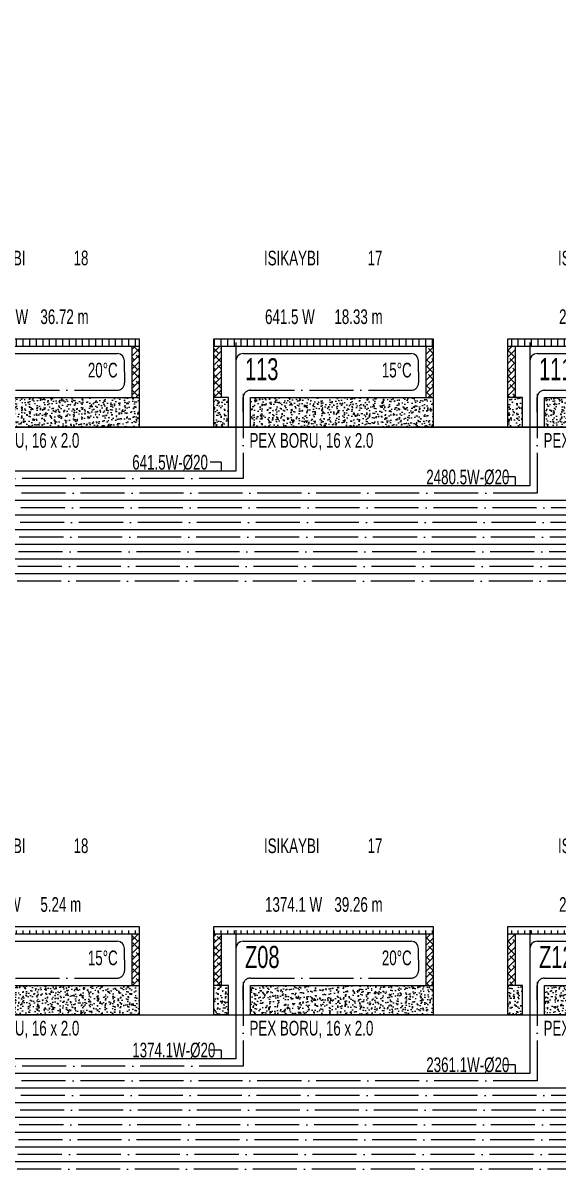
# Model space of a CAD drawing. Header units: centimetres. Extents: x 252602 to 265542, y -444050 to -441150.
# Drawn here: x 261595 to 261959, y -443307 to -442527 of the extents above; entities that cross this region are included whole.
import ezdxf
from ezdxf.enums import TextEntityAlignment as Align

# ---------------------------------------------------------------- set-up
doc = ezdxf.new("R2010")
doc.units = ezdxf.units.CM
doc.linetypes.add('ROTAS_ISITMA_DONUS', pattern=[40, 30, -5, 0, -5])
for name, color, linetype in [('ROTAS-ISITMA-CAP', 41, 'Continuous'), ('ROTAS-ISITMA-DONUS-BORU', 30, 'ROTAS_ISITMA_DONUS'), ('ROTAS-ISITMA-GIDIS-BORU', 10, 'Continuous'), ('ROTAS-ISITMA-SEMA-DETAY', 7, 'Continuous'), ('ROTAS-SEMA-KAT-BANDI', 7, 'Continuous')]:
    doc.layers.add(name, color=color, linetype=linetype)
doc.styles.add('ROTAS-YAZI', font='arial.ttf')
pattern_1 = [(50, (-135697.04, 398449.737), (7.17260183, -0.62752135), [0.75, -8.25]), (355, (-135697.04, 398449.737), (-1.38751334, 7.52192134), [0.6, -6.6]), (100.4514445, (-135696.442, 398449.6846), (5.78508847, 6.89439991), [0.63740192, -7.01142112]), (46.1842, (-135697.04, 398451.737), (10.6724133, -1.6551928), [1.125, -12.375]), (96.6356355, (-135696.15, 398451.599), (9.34661946, 9.741186), [0.95610342, -10.5171376]), (351.184164, (-135697.04, 398451.737), (9.34661945, 9.741186), [0.9, -9.9]), (21, (-135696.04, 398451.237), (5.96907052, -4.02618891), [0.75, -8.25]), (326, (-135696.04, 398451.237), (2.43315332, 7.25150045), [0.6, -6.6]), (71.4514447, (-135695.5425, 398450.9014), (8.40222377, 3.22531153), [0.6374019, -7.01142112]), (37.5, (-135697.04, 398449.737), (0.121598553, 3.328938538), [0, -6.52, 0, -6.7, 0, -6.625]), (7.5, (-135697.04, 398449.737), (2.630695374, 3.94411712), [0, -3.82, 0, -6.37, 0, -2.525]), (327.5, (-135699.27, 398449.737), (5.338224362, -0.225548717), [0, -2.5, 0, -7.8, 0, -10.35]), (317.5, (-135700.27, 398449.737), (5.831861693, 1.001049823), [0, -3.25, 0, -5.18, 0, -7.35])]
pattern_2 = [(45, (-135697.04, 398444.737), (-2.209708691, 2.209708691), []), (135, (-135697.04, 398444.737), (-6.629126074, 2.209708691), [7.8125, -4.6875])]

# ---------------------------------------------------------------- blocks, each defined once
blk = doc.blocks.new('ROTAS-YI-DEVRE-PANELI')
h = blk.add_hatch()
h.set_pattern_fill('ACAD_ISO08W100', scale=0.898129, angle=90, style=0)
h.set_pattern_definition([(90, (-135697.04, 398444.737), (-4.49064449, 3e-16), [21.55509356, -2.6943867, 5.38877339, -2.6943867])])
h.paths.add_polyline_path([(129.28, 55), (129.28, 60), (-20, 60), (-20, 55)])
h = blk.add_hatch()
h.set_pattern_fill('ANSI38', color=15, scale=25, style=0)
h.set_pattern_definition(pattern_2)
h.paths.add_polyline_path([(-20, 20), (-15, 20), (-15, 55), (-20, 55)])
h = blk.add_hatch()
h.set_pattern_fill('ANSI38', color=15, scale=25, style=0)
h.set_pattern_definition(pattern_2)
h.paths.add_polyline_path([(124.28, 20), (129.28, 20), (129.28, 55), (124.28, 55)])
h = blk.add_hatch()
h.set_pattern_fill('AR-CONC', color=15, style=0)
h.set_pattern_definition(pattern_1)
h.paths.add_polyline_path([(-20, 0), (-10, 0), (-10, 20), (-15, 20), (-20, 20)])
h = blk.add_hatch()
h.set_pattern_fill('AR-CONC', color=15, style=0)
h.set_pattern_definition(pattern_1)
h.paths.add_polyline_path([(5, 20), (5, 0), (129.28, 0), (129.28, 20)])
at = {"color": 7}
for p, q in [((-20, 55), (129.28, 55)), ((-15, 55), (-15, 20)), ((124.28, 55), (124.28, 20))]:
    blk.add_line(p, q, dxfattribs=at)
for points in [[(-10, 0), (-20, 0), (-20, 60), (129.28, 60), (129.28, 0), (5, 0), (5, 20), (129.28, 20)], [(-10, 0), (-10, 20), (-15, 20), (-20, 20)]]:
    blk.add_lwpolyline(points, dxfattribs=at)
at = {"layer": 'ROTAS-ISITMA-DONUS-BORU'}
for p, q in [((119.28, 37.5), (119.28, 30)), ((5, 25), (114.28, 25)), ((0, 10), (0, 20))]:
    blk.add_line(p, q, dxfattribs=at)
for centre, start, end in [((5, 20), 90, 180), ((114.28, 30), -90, 0)]:
    blk.add_arc(centre, 5, start, end, dxfattribs=at)
at = {"layer": 'ROTAS-ISITMA-GIDIS-BORU'}
for p, q in [((0, 50), (114.28, 50)), ((119.28, 37.5), (119.28, 45))]:
    blk.add_line(p, q, dxfattribs=at)
for centre, start, end in [((0, 45), 90, 180), ((114.28, 45), 0, 90)]:
    blk.add_arc(centre, 5, start, end, dxfattribs=at)
at = {"color": 2, "style": 'ROTAS-YAZI', "width": 0.65}
for tag, p, height in [('ISIKAYBI', (14.15, 110), 10), ('YER', (14.88, 70.07), 10), ('NO', (1.26, 31.86), 15), ('DERECE', (94.35, 33.73), 10), ('BORU', (4.3, -14.1), 10)]:
    blk.add_attdef(tag, p, '', height=height, dxfattribs=at)
for tag, p in [('NO1', (84.62, 110.06)), ('UZ', (62.06, 70.07))]:
    blk.add_attdef(tag, p, '', height=10, rotation=359.99998, dxfattribs=at)
blk.add_attdef('MAHAL', text='', height=10, dxfattribs=at).set_placement((15, 95), align=Align.MIDDLE_LEFT)
blk = doc.blocks.new('ROTAS-YI-HAT-ETIKETI')
at = {"color": 41}
for q in [(-7.5, 6), (0, 0)]:
    blk.add_line((0, 6), q, dxfattribs=at)
at = {"color": 41, "style": 'ROTAS-YAZI', "width": 0.65}
blk.add_attdef('CAP', (-60.45, 1), '', height=10, dxfattribs=at)

msp = doc.modelspace()

# ---------------------------------------------------------------- linework, layer by layer
at = {"layer": 'ROTAS-ISITMA-DONUS-BORU'}
for points in [[(263144.4, -442779.1), (263144.4, -442906.6), (261254.4, -442906.6), (261254.4, -442782)], [(262944.4, -442779.1), (262944.4, -442896.6), (261264.4, -442896.6), (261264.4, -442782)], [(262744.4, -442779.1), (262744.4, -442886.6), (261274.4, -442886.6), (261274.4, -442782)], [(262544.4, -442779.1), (262544.4, -442876.6), (261284.4, -442876.6), (261284.4, -442782)], [(262344.4, -442779.1), (262344.4, -442866.6), (261294.4, -442866.6), (261294.4, -442782)], [(262144.4, -442779.1), (262144.4, -442856.6), (261304.4, -442856.6), (261304.4, -442782)], [(261944.4, -442779.1), (261944.4, -442846.6), (261314.4, -442846.6), (261314.4, -442782)], [(261744.4, -442779.1), (261744.4, -442836.6), (261324.4, -442836.6), (261324.4, -442782)], [(263144.4, -443179.1), (263144.4, -443306.6), (261254.4, -443306.6), (261254.4, -443182)], [(262944.4, -443179.1), (262944.4, -443296.6), (261264.4, -443296.6), (261264.4, -443182)], [(262744.4, -443179.1), (262744.4, -443286.6), (261274.4, -443286.6), (261274.4, -443182)], [(262544.4, -443179.1), (262544.4, -443276.6), (261284.4, -443276.6), (261284.4, -443182)], [(262344.4, -443179.1), (262344.4, -443266.6), (261294.4, -443266.6), (261294.4, -443182)], [(262144.4, -443179.1), (262144.4, -443256.6), (261304.4, -443256.6), (261304.4, -443182)], [(261944.4, -443179.1), (261944.4, -443246.6), (261314.4, -443246.6), (261314.4, -443182)], [(261744.4, -443179.1), (261744.4, -443236.6), (261324.4, -443236.6), (261324.4, -443182)]]:
    msp.add_lwpolyline(points, dxfattribs=at)
at = {"layer": 'ROTAS-ISITMA-GIDIS-BORU'}
for points in [[(263139.4, -442744.1), (263139.4, -442901.6), (261259.4, -442901.6), (261259.4, -442782)], [(262939.4, -442744.1), (262939.4, -442891.6), (261269.4, -442891.6), (261269.4, -442782)], [(262739.4, -442744.1), (262739.4, -442881.6), (261279.4, -442881.6), (261279.4, -442782)], [(262539.4, -442744.1), (262539.4, -442871.6), (261289.4, -442871.6), (261289.4, -442782)], [(262339.4, -442744.1), (262339.4, -442861.6), (261299.4, -442861.6), (261299.4, -442782)], [(262139.4, -442744.1), (262139.4, -442851.6), (261309.4, -442851.6), (261309.4, -442782)], [(261939.4, -442744.1), (261939.4, -442841.6), (261319.4, -442841.6), (261319.4, -442782)], [(261739.4, -442744.1), (261739.4, -442831.6), (261329.4, -442831.6), (261329.4, -442782)], [(263139.4, -443144.1), (263139.4, -443301.6), (261259.4, -443301.6), (261259.4, -443182)], [(262939.4, -443144.1), (262939.4, -443291.6), (261269.4, -443291.6), (261269.4, -443182)], [(262739.4, -443144.1), (262739.4, -443281.6), (261279.4, -443281.6), (261279.4, -443182)], [(262539.4, -443144.1), (262539.4, -443271.6), (261289.4, -443271.6), (261289.4, -443182)], [(262339.4, -443144.1), (262339.4, -443261.6), (261299.4, -443261.6), (261299.4, -443182)], [(262139.4, -443144.1), (262139.4, -443251.6), (261309.4, -443251.6), (261309.4, -443182)], [(261939.4, -443144.1), (261939.4, -443241.6), (261319.4, -443241.6), (261319.4, -443182)], [(261739.4, -443144.1), (261739.4, -443231.6), (261329.4, -443231.6), (261329.4, -443182)]]:
    msp.add_lwpolyline(points, dxfattribs=at)
at = {"layer": 'ROTAS-SEMA-KAT-BANDI', "color": 7}
for points in [[(258914.4, -442801.6), (265454.4, -442801.6), (265454.4, -442401.6), (258914.4, -442401.6)], [(258914.4, -443201.6), (265454.4, -443201.6), (265454.4, -442801.6), (258914.4, -442801.6)]]:
    msp.add_lwpolyline(points, close=True, dxfattribs=at)

# ---------------------------------------------------------------- block references
at = {"layer": 'ROTAS-ISITMA-CAP'}
for p, values in [((261729.4, -442831.6), {'CAP': '641.5W-%%C20'}), ((261929.4, -442841.6), {'CAP': '2480.5W-%%C20'}), ((261729.4, -443231.6), {'CAP': '1374.1W-%%C20'}), ((261929.4, -443241.6), {'CAP': '2361.1W-%%C20'})]:
    msp.add_blockref('ROTAS-YI-HAT-ETIKETI', p, dxfattribs=at).add_auto_attribs(values)
at = {"layer": 'ROTAS-ISITMA-SEMA-DETAY'}
for p, values in [((261544.4, -442801.6), {'NO': '108', 'DERECE': '20%%DC', 'UZ': '36.72 m', 'NO1': '18', 'BORU': 'PEX BORU, 16 x 2.0', 'YER': '1285.2 W', 'ISIKAYBI': 'ISIKAYBI'}), ((261744.4, -442801.6), {'NO': '113', 'DERECE': '15%%DC', 'UZ': '18.33 m', 'NO1': '17', 'BORU': 'PEX BORU, 16 x 2.0', 'YER': '641.5 W', 'ISIKAYBI': 'ISIKAYBI'}), ((261944.4, -442801.6), {'NO': '111', 'DERECE': '20%%DC', 'UZ': '70.87 m', 'NO1': '16', 'BORU': 'PEX BORU, 16 x 2.0', 'YER': '2480.5 W', 'ISIKAYBI': 'ISIKAYBI'}), ((261544.4, -443201.6), {'NO': 'Z13', 'DERECE': '15%%DC', 'UZ': '5.24 m', 'NO1': '18', 'BORU': 'PEX BORU, 16 x 2.0', 'YER': '183.4 W', 'ISIKAYBI': 'ISIKAYBI'}), ((261744.4, -443201.6), {'NO': 'Z08', 'DERECE': '20%%DC', 'UZ': '39.26 m', 'NO1': '17', 'BORU': 'PEX BORU, 16 x 2.0', 'YER': '1374.1 W', 'ISIKAYBI': 'ISIKAYBI'}), ((261944.4, -443201.6), {'NO': 'Z12', 'DERECE': '20%%DC', 'UZ': '67.46 m', 'NO1': '16', 'BORU': 'PEX BORU, 16 x 2.0', 'YER': '2361.1 W', 'ISIKAYBI': 'ISIKAYBI'})]:
    msp.add_blockref('ROTAS-YI-DEVRE-PANELI', p, dxfattribs=at).add_auto_attribs(values)

doc.saveas('drawing.dxf')
